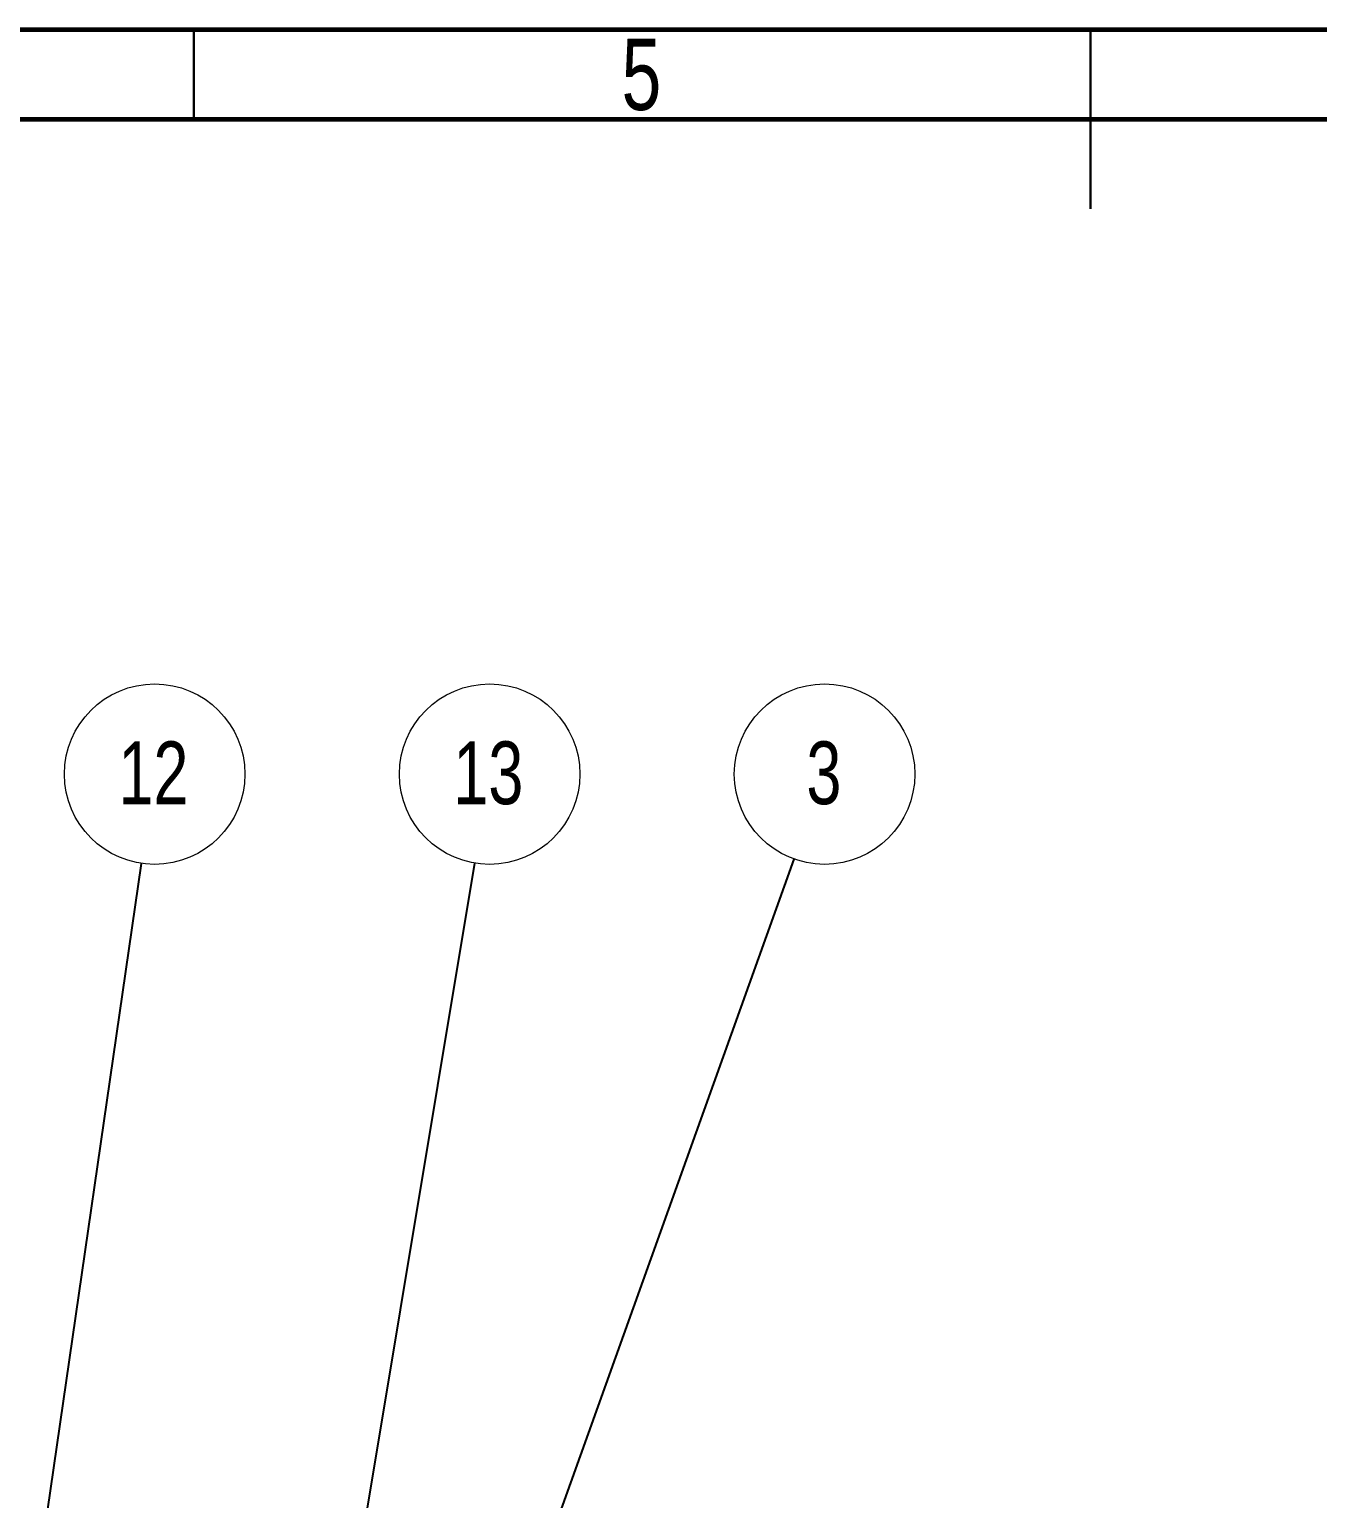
# Model space of a CAD drawing. Header units: millimetres. Extents: x 15 to 415, y 5 to 292.
# Drawn here: x 155.8 to 227.7, y 210.1 to 292 of the extents above; entities that cross this region are included whole.
import ezdxf

# ---------------------------------------------------------------- set-up
doc = ezdxf.new("R2010")
doc.units = ezdxf.units.MM
doc.styles.add('SLDTEXTSTYLE0', font='TXT', dxfattribs={"width": 0.75})
doc.dimstyles.new('SLDDIMSTYLE0', dxfattribs={"dimtxt": 0.18, "dimasz": 1.016, "dimexe": 0, "dimexo": 0.0625, "dimgap": 0, "dimtad": 0, "dimtih": 1, "dimtoh": 1, "dimdec": 0, "dimrnd": 1e-09, "dimzin": 0, "dimdsep": 46, "dimtxsty": 'Standard', "dimblk1": 'DOT', "dimblk2": 'DOT', "dimsah": 1, "dimcen": 0.09, "dimadec": 0, "dimazin": 0, "dimtfac": 1.016, "dimtdec": 0, "dimtofl": 0, "dimtmove": 0, "dimatfit": 3, "dimldrblk": 'DOT', "dimfxl": 1, "dimfrac": 2, "dimtolj": 1, "dimtzin": 0, "dimarcsym": 0})

# ---------------------------------------------------------------- blocks, each defined once
blk = doc.blocks.new('SW_NOTE_3')
at = {"color": 0, "linetype": 'Continuous', "lineweight": 0}
blk.add_circle((0.724, 4.978), 5.031, dxfattribs=at)
at = {"color": 0, "linetype": 'Continuous', "lineweight": 0, "insert": (0.654, 6.802), "char_height": 3.5, "attachment_point": 2, "style": 'SLDTEXTSTYLE0'}
blk.add_mtext('12', dxfattribs=at)
blk = doc.blocks.new('_DOT')
at = {"color": 0, "linetype": 'ByBlock', "lineweight": -2}
blk.add_line((-0.5, 0), (-1, 0), dxfattribs=at)
at = {"color": 0, "linetype": 'ByBlock', "const_width": 0.5}
blk.add_lwpolyline([(-0.25, 0, 1), (0.25, 0, 1)], format="xyb", close=True, dxfattribs=at)
blk = doc.blocks.new('SW_NOTE_4')
at = {"color": 0, "linetype": 'Continuous', "lineweight": 0}
blk.add_circle((0.825, 4.962), 5.031, dxfattribs=at)
at = {"color": 0, "linetype": 'Continuous', "lineweight": 0, "insert": (0.754, 6.786), "char_height": 3.5, "attachment_point": 2, "style": 'SLDTEXTSTYLE0'}
blk.add_mtext('13', dxfattribs=at)
blk = doc.blocks.new('SW_NOTE_9')
at = {"color": 0, "linetype": 'Continuous', "lineweight": 0}
blk.add_circle((1.696, 4.736), 5.031, dxfattribs=at)
at = {"color": 0, "linetype": 'Continuous', "lineweight": 0, "insert": (1.66, 6.56), "char_height": 3.5, "attachment_point": 2, "style": 'SLDTEXTSTYLE0'}
blk.add_mtext('3', dxfattribs=at)

msp = doc.modelspace()

# ---------------------------------------------------------------- linework, layer by layer
at = {"color": 7, "linetype": 'Continuous', "lineweight": 60}
for p, q in [((15, 292), (415, 292)), ((20, 287), (410, 287))]:
    msp.add_line(p, q, dxfattribs=at)
at = {"color": 7, "linetype": 'Continuous', "lineweight": 30}
for p, q in [((165, 287), (165, 292)), ((215, 292), (215, 282)), ((215, 287), (215, 292))]:
    msp.add_line(p, q, dxfattribs=at)

# ---------------------------------------------------------------- block references
at = {"color": 7, "linetype": 'Continuous', "lineweight": 0}
for name, p in [('SW_NOTE_3', (162.099, 245.49)), ('SW_NOTE_4', (180.671, 245.506)), ('SW_NOTE_9', (198.473, 245.732))]:
    msp.add_blockref(name, p, dxfattribs=at)

# ---------------------------------------------------------------- texts
at = {"color": 7, "linetype": 'Continuous', "lineweight": 0, "insert": (189.96, 291.474), "char_height": 3.969, "attachment_point": 2, "style": 'SLDTEXTSTYLE0'}
msp.add_mtext('5', dxfattribs=at)

# ---------------------------------------------------------------- leaders
at = {"color": 7, "linetype": 'Continuous', "lineweight": 0}
for points in [[(154.345, 192.177), (162.099, 245.49)], [(172.471, 196.17), (180.671, 245.506)], [(177.685, 187.663), (198.473, 245.732)]]:
    msp.add_leader(points, dimstyle='SLDDIMSTYLE0', dxfattribs=at)

doc.saveas('drawing.dxf')
